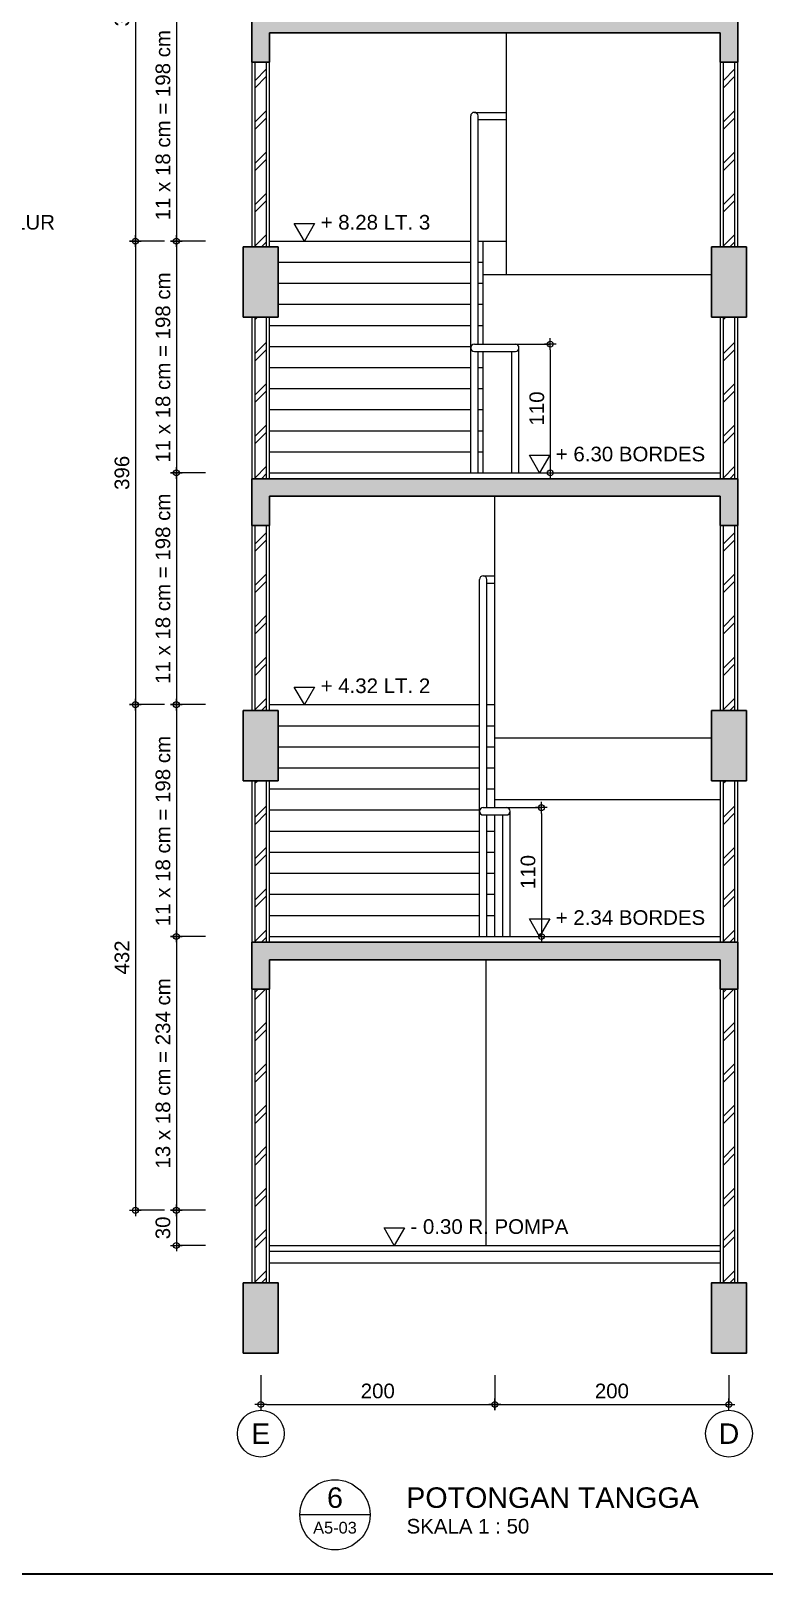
# Model space of a CAD drawing. Header units: millimetres. Extents: x -11 to 1625, y -267 to 180.
# Drawn here: x 1125.42 to 1137.94, y 9 to 35.37 of the extents above; entities that cross this region are included whole.
import ezdxf
from ezdxf.enums import TextEntityAlignment as Align

# ---------------------------------------------------------------- set-up
doc = ezdxf.new("R2010")
doc.units = ezdxf.units.MM
for name, color, linetype, lineweight in [('ars', 11, 'Continuous', 5), ('blk', 1, 'Continuous', 30), ('dinding', 5, 'Continuous', 15), ('GRS KOP', 1, 'Continuous', 35), ('kop', 7, 'Continuous', 20), ('lan', 7, 'Continuous', 15), ('not', 7, 'Continuous', 20), ('sol kol', 8, 'Continuous', 0), ('u', 6, 'Continuous', 20)]:
    doc.layers.add(name, color=color, linetype=linetype, lineweight=lineweight)
doc.styles.add('BARU', font='complex.shx')
doc.styles.add('S', font='SIMPLEX', dxfattribs={"width": 1.1})
doc.styles.get("Standard").update_dxf_attribs({"font": 'ARIALUNI.TTF'})
doc.dimstyles.new('SK 50', dxfattribs={"dimtxt": 0.25, "dimasz": 0.1, "dimexe": 0, "dimexo": 0, "dimgap": 0.1, "dimtad": 1, "dimdec": 0, "dimlfac": 50, "dimzin": 12, "dimdsep": 46, "dimtxsty": 'Standard', "dimblk": 'BULAT', "dimcen": 0.1, "dimclrd": 256, "dimclre": 256, "dimclrt": 256, "dimadec": 0, "dimazin": 3, "dimtfac": 1, "dimtdec": 0, "dimtofl": 0, "dimtmove": 0, "dimatfit": 3, "dimldrblk": 'BULAT', "dimfxl": 0, "dimtolj": 1, "dimtzin": 0, "dimlwd": -1, "dimlwe": -1, "dimarcsym": 0})

# ---------------------------------------------------------------- blocks, each defined once
blk = doc.blocks.new('kop')
at = {"layer": 'GRS KOP'}
blk.add_lwpolyline([(1, 54), (83, 54), (83, 1), (1, 1)], close=True, dxfattribs=at)
at = {"layer": 'kop', "style": 'BARU', "flags": 4}
for p, height in [((73.8, 5.4), 0.35), ((80.303, 5.382), 0.25), ((73.8, 4.9), 0.35), ((80.303, 4.882), 0.25), ((73.8, 4.4), 0.35), ((80.303, 4.382), 0.25)]:
    blk.add_attdef('-', p, '', height=height, dxfattribs=at)
at = {"layer": 'kop', "flags": 4}
for tag, p in [('AR-00', (78.057, 2.648)), ('00', (81.238, 2.647))]:
    blk.add_attdef(tag, text='', height=0.35, dxfattribs=at).set_placement(p, align=Align.MIDDLE)
blk = doc.blocks.new('PEIL')
blk.add_lwpolyline([(-0.188, 0.325), (0.188, 0.325), (0, 0)], close=True)
at = {"style": 'S', "width": 1.1, "flags": 4}
blk.add_attdef('CAT', (0.265, 0.036), '', height=0.2, dxfattribs=at)
blk = doc.blocks.new('NAV')
blk.add_circle((0, -0.4), 0.4)
at = {"style": 'S', "width": 0.75, "flags": 4}
blk.add_attdef('AV', text='', height=0.3, dxfattribs=at).set_placement((0, -0.4), align=Align.MIDDLE)
blk = doc.blocks.new('BULAT')
for p, q in [((-1, 0), (1, 0)), ((0, -1), (0, 1))]:
    blk.add_line(p, q)
blk.add_circle((0, 0), 0.5)
blk = doc.blocks.new('*D168')
at = {"layer": 'Defpoints', "color": 0, "ltscale": 0.15}
for p in [(1133.343, 12.4), (1137.343, 12.4), (1137.343, 11.9)]:
    blk.add_point(p, dxfattribs=at)
at = {"layer": 'u', "ltscale": 0.15}
for p, q in [((1133.343, 12.4), (1133.343, 11.9)), ((1137.343, 12.4), (1137.343, 11.9)), ((1133.443, 11.9), (1137.243, 11.9))]:
    blk.add_line(p, q, dxfattribs=at)
at = {"layer": 'u', "ltscale": 0.15, "xscale": 0.1, "yscale": 0.1, "zscale": 0.1, "rotation": 180}
blk.add_blockref('BULAT', (1133.343, 11.9), dxfattribs=at)
at = {"layer": 'u', "ltscale": 0.15, "xscale": 0.1, "yscale": 0.1, "zscale": 0.1}
blk.add_blockref('BULAT', (1137.343, 11.9), dxfattribs=at)
at = {"layer": 'u', "ltscale": 0.15, "insert": (1135.343, 12.128), "char_height": 0.25, "attachment_point": 5}
blk.add_mtext('\\A1;200', dxfattribs=at)
blk = doc.blocks.new('*D169')
at = {"layer": 'Defpoints', "color": 0, "ltscale": 0.15}
for p in [(1129.343, 12.4), (1133.343, 12.4), (1133.343, 11.9)]:
    blk.add_point(p, dxfattribs=at)
at = {"layer": 'u', "ltscale": 0.15}
for p, q in [((1129.343, 12.4), (1129.343, 11.9)), ((1133.343, 12.4), (1133.343, 11.9)), ((1129.443, 11.9), (1133.243, 11.9))]:
    blk.add_line(p, q, dxfattribs=at)
at = {"layer": 'u', "ltscale": 0.15, "xscale": 0.1, "yscale": 0.1, "zscale": 0.1, "rotation": 180}
blk.add_blockref('BULAT', (1129.343, 11.9), dxfattribs=at)
at = {"layer": 'u', "ltscale": 0.15, "xscale": 0.1, "yscale": 0.1, "zscale": 0.1}
blk.add_blockref('BULAT', (1133.343, 11.9), dxfattribs=at)
at = {"layer": 'u', "ltscale": 0.15, "insert": (1131.343, 12.128), "char_height": 0.25, "attachment_point": 5}
blk.add_mtext('\\A1;200', dxfattribs=at)
blk = doc.blocks.new('*D170')
at = {"layer": 'Defpoints', "color": 0, "ltscale": 0.15}
for p in [(1128.401, 19.896), (1127.901, 15.216), (1128.401, 15.216)]:
    blk.add_point(p, dxfattribs=at)
at = {"layer": 'u', "ltscale": 0.15}
for p, q in [((1128.401, 19.896), (1127.901, 19.896)), ((1127.901, 19.796), (1127.901, 15.316)), ((1128.401, 15.216), (1127.901, 15.216))]:
    blk.add_line(p, q, dxfattribs=at)
at = {"layer": 'u', "ltscale": 0.15, "xscale": 0.1, "yscale": 0.1, "zscale": 0.1}
for p, rotation in [((1127.901, 19.896), 90), ((1127.901, 15.216), 270)]:
    blk.add_blockref('BULAT', p, dxfattribs=dict(at, rotation=rotation))
at = {"layer": 'u', "ltscale": 0.15, "insert": (1127.673, 17.556), "char_height": 0.25, "attachment_point": 5, "rotation": 90}
blk.add_mtext('\\A1;13 x 18 cm = 234 cm', dxfattribs=at)
blk = doc.blocks.new('*D171')
at = {"layer": 'Defpoints', "color": 0, "ltscale": 0.15}
for p in [(1128.401, 23.856), (1127.901, 19.896), (1128.401, 19.896)]:
    blk.add_point(p, dxfattribs=at)
at = {"layer": 'u', "ltscale": 0.15}
for p, q in [((1128.401, 23.856), (1127.901, 23.856)), ((1127.901, 23.756), (1127.901, 19.996)), ((1128.401, 19.896), (1127.901, 19.896))]:
    blk.add_line(p, q, dxfattribs=at)
at = {"layer": 'u', "ltscale": 0.15, "xscale": 0.1, "yscale": 0.1, "zscale": 0.1}
for p, rotation in [((1127.901, 23.856), 90), ((1127.901, 19.896), 270)]:
    blk.add_blockref('BULAT', p, dxfattribs=dict(at, rotation=rotation))
at = {"layer": 'u', "ltscale": 0.15, "insert": (1127.673, 21.696), "char_height": 0.25, "attachment_point": 5, "rotation": 90}
blk.add_mtext('\\A1;11 x 18 cm = 198 cm', dxfattribs=at)
blk = doc.blocks.new('*D172')
at = {"layer": 'Defpoints', "color": 0, "ltscale": 0.15}
for p in [(1128.401, 27.816), (1127.901, 23.856), (1128.401, 23.856)]:
    blk.add_point(p, dxfattribs=at)
at = {"layer": 'u', "ltscale": 0.15}
for p, q in [((1128.401, 27.816), (1127.901, 27.816)), ((1127.901, 27.716), (1127.901, 23.956)), ((1128.401, 23.856), (1127.901, 23.856))]:
    blk.add_line(p, q, dxfattribs=at)
at = {"layer": 'u', "ltscale": 0.15, "xscale": 0.1, "yscale": 0.1, "zscale": 0.1}
for p, rotation in [((1127.901, 27.816), 90), ((1127.901, 23.856), 270)]:
    blk.add_blockref('BULAT', p, dxfattribs=dict(at, rotation=rotation))
at = {"layer": 'u', "ltscale": 0.15, "insert": (1127.673, 25.836), "char_height": 0.25, "attachment_point": 5, "rotation": 90}
blk.add_mtext('\\A1;11 x 18 cm = 198 cm', dxfattribs=at)
blk = doc.blocks.new('*D173')
at = {"layer": 'Defpoints', "color": 0, "ltscale": 0.15}
for p in [(1128.401, 31.776), (1127.901, 27.816), (1128.401, 27.816)]:
    blk.add_point(p, dxfattribs=at)
at = {"layer": 'u', "ltscale": 0.15}
for p, q in [((1128.401, 31.776), (1127.901, 31.776)), ((1127.901, 31.676), (1127.901, 27.916)), ((1128.401, 27.816), (1127.901, 27.816))]:
    blk.add_line(p, q, dxfattribs=at)
at = {"layer": 'u', "ltscale": 0.15, "xscale": 0.1, "yscale": 0.1, "zscale": 0.1}
for p, rotation in [((1127.901, 31.776), 90), ((1127.901, 27.816), 270)]:
    blk.add_blockref('BULAT', p, dxfattribs=dict(at, rotation=rotation))
at = {"layer": 'u', "ltscale": 0.15, "insert": (1127.673, 29.616), "char_height": 0.25, "attachment_point": 5, "rotation": 90}
blk.add_mtext('\\A1;11 x 18 cm = 198 cm', dxfattribs=at)
blk = doc.blocks.new('*D174')
at = {"layer": 'Defpoints', "color": 0, "ltscale": 0.15}
for p in [(1128.401, 35.736), (1127.901, 31.776), (1128.401, 31.776)]:
    blk.add_point(p, dxfattribs=at)
at = {"layer": 'u', "ltscale": 0.15}
for p, q in [((1128.401, 35.736), (1127.901, 35.736)), ((1127.901, 35.636), (1127.901, 31.876)), ((1128.401, 31.776), (1127.901, 31.776))]:
    blk.add_line(p, q, dxfattribs=at)
at = {"layer": 'u', "ltscale": 0.15, "xscale": 0.1, "yscale": 0.1, "zscale": 0.1}
for p, rotation in [((1127.901, 35.736), 90), ((1127.901, 31.776), 270)]:
    blk.add_blockref('BULAT', p, dxfattribs=dict(at, rotation=rotation))
at = {"layer": 'u', "ltscale": 0.15, "insert": (1127.673, 33.756), "char_height": 0.25, "attachment_point": 5, "rotation": 90}
blk.add_mtext('\\A1;11 x 18 cm = 198 cm', dxfattribs=at)
blk = doc.blocks.new('*D176')
at = {"layer": 'Defpoints', "color": 0, "ltscale": 0.15}
for p in [(1127.701, 23.856), (1127.201, 15.216), (1127.701, 15.216)]:
    blk.add_point(p, dxfattribs=at)
at = {"layer": 'u', "ltscale": 0.15}
for p, q in [((1127.701, 23.856), (1127.201, 23.856)), ((1127.201, 23.756), (1127.201, 15.316)), ((1127.701, 15.216), (1127.201, 15.216))]:
    blk.add_line(p, q, dxfattribs=at)
at = {"layer": 'u', "ltscale": 0.15, "xscale": 0.1, "yscale": 0.1, "zscale": 0.1}
for p, rotation in [((1127.201, 23.856), 90), ((1127.201, 15.216), 270)]:
    blk.add_blockref('BULAT', p, dxfattribs=dict(at, rotation=rotation))
at = {"layer": 'u', "ltscale": 0.15, "insert": (1126.973, 19.536), "char_height": 0.25, "attachment_point": 5, "rotation": 90}
blk.add_mtext('\\A1;432', dxfattribs=at)
blk = doc.blocks.new('*D177')
at = {"layer": 'Defpoints', "color": 0, "ltscale": 0.15}
for p in [(1127.701, 31.776), (1127.201, 23.856), (1127.701, 23.856)]:
    blk.add_point(p, dxfattribs=at)
at = {"layer": 'u', "ltscale": 0.15}
for p, q in [((1127.701, 31.776), (1127.201, 31.776)), ((1127.201, 31.676), (1127.201, 23.956)), ((1127.701, 23.856), (1127.201, 23.856))]:
    blk.add_line(p, q, dxfattribs=at)
at = {"layer": 'u', "ltscale": 0.15, "xscale": 0.1, "yscale": 0.1, "zscale": 0.1}
for p, rotation in [((1127.201, 31.776), 90), ((1127.201, 23.856), 270)]:
    blk.add_blockref('BULAT', p, dxfattribs=dict(at, rotation=rotation))
at = {"layer": 'u', "ltscale": 0.15, "insert": (1126.973, 27.816), "char_height": 0.25, "attachment_point": 5, "rotation": 90}
blk.add_mtext('\\A1;396', dxfattribs=at)
blk = doc.blocks.new('*D178')
at = {"layer": 'Defpoints', "color": 0, "ltscale": 0.15}
for p in [(1127.701, 39.696), (1127.201, 31.776), (1127.701, 31.776)]:
    blk.add_point(p, dxfattribs=at)
at = {"layer": 'u', "ltscale": 0.15}
for p, q in [((1127.701, 39.696), (1127.201, 39.696)), ((1127.201, 39.596), (1127.201, 31.876)), ((1127.701, 31.776), (1127.201, 31.776))]:
    blk.add_line(p, q, dxfattribs=at)
at = {"layer": 'u', "ltscale": 0.15, "xscale": 0.1, "yscale": 0.1, "zscale": 0.1}
for p, rotation in [((1127.201, 39.696), 90), ((1127.201, 31.776), 270)]:
    blk.add_blockref('BULAT', p, dxfattribs=dict(at, rotation=rotation))
at = {"layer": 'u', "ltscale": 0.15, "insert": (1126.973, 35.736), "char_height": 0.25, "attachment_point": 5, "rotation": 90}
blk.add_mtext('\\A1;396', dxfattribs=at)
blk = doc.blocks.new('*D180')
at = {"layer": 'Defpoints', "color": 0, "ltscale": 0.15}
for p in [(1128.401, 15.216), (1127.901, 14.616), (1128.401, 14.616)]:
    blk.add_point(p, dxfattribs=at)
at = {"layer": 'u', "ltscale": 0.15}
for p, q in [((1128.401, 15.216), (1127.901, 15.216)), ((1127.901, 15.116), (1127.901, 14.716)), ((1128.401, 14.616), (1127.901, 14.616))]:
    blk.add_line(p, q, dxfattribs=at)
at = {"layer": 'u', "ltscale": 0.15, "xscale": 0.1, "yscale": 0.1, "zscale": 0.1}
for p, rotation in [((1127.901, 15.216), 90), ((1127.901, 14.616), 270)]:
    blk.add_blockref('BULAT', p, dxfattribs=dict(at, rotation=rotation))
at = {"layer": 'u', "ltscale": 0.15, "insert": (1127.673, 14.916), "char_height": 0.25, "attachment_point": 5, "rotation": 90}
blk.add_mtext('\\A1;30', dxfattribs=at)
blk = doc.blocks.new('Ndtpd')
blk.add_line((0.747, 0), (-0.747, 0))
blk.add_circle((0, 0), 0.747)
at = {"flags": 4}
for tag, height, p in [('NO', 0.5, (0, 0.148)), ('NOLBR', 0.3, (0, -0.398))]:
    blk.add_attdef(tag, text='', height=height, dxfattribs=at).set_placement(p, align=Align.CENTER)
for tag, p, height in [('NDTPD', (1.516, 0.148), 0.5), ('SKALA', (1.523, -0.398), 0.3)]:
    blk.add_attdef(tag, p, '', height=height, dxfattribs=at)
blk = doc.blocks.new('*D3148')
at = {"layer": 'Defpoints', "color": 0, "ltscale": 0.15}
for p in [(1133.693, 30.016), (1133.693, 27.816), (1134.289, 27.816)]:
    blk.add_point(p, dxfattribs=at)
at = {"layer": 'u', "ltscale": 0.15}
for p, q in [((1133.693, 30.016), (1134.289, 30.016)), ((1134.289, 29.916), (1134.289, 27.916)), ((1133.693, 27.816), (1134.289, 27.816))]:
    blk.add_line(p, q, dxfattribs=at)
at = {"layer": 'u', "ltscale": 0.15, "xscale": 0.1, "yscale": 0.1, "zscale": 0.1}
for p, rotation in [((1134.289, 30.016), 90), ((1134.289, 27.816), 270)]:
    blk.add_blockref('BULAT', p, dxfattribs=dict(at, rotation=rotation))
at = {"layer": 'u', "ltscale": 0.15, "insert": (1134.061, 28.916), "char_height": 0.25, "attachment_point": 5, "rotation": 90}
blk.add_mtext('\\A1;110', dxfattribs=at)
blk = doc.blocks.new('*D3150')
at = {"layer": 'Defpoints', "color": 0, "ltscale": 0.15}
for p in [(1133.543, 22.096), (1133.543, 19.896), (1134.139, 19.896)]:
    blk.add_point(p, dxfattribs=at)
at = {"layer": 'u', "ltscale": 0.15}
for p, q in [((1133.543, 22.096), (1134.139, 22.096)), ((1134.139, 21.996), (1134.139, 19.996)), ((1133.543, 19.896), (1134.139, 19.896))]:
    blk.add_line(p, q, dxfattribs=at)
at = {"layer": 'u', "ltscale": 0.15, "xscale": 0.1, "yscale": 0.1, "zscale": 0.1}
for p, rotation in [((1134.139, 22.096), 90), ((1134.139, 19.896), 270)]:
    blk.add_blockref('BULAT', p, dxfattribs=dict(at, rotation=rotation))
at = {"layer": 'u', "ltscale": 0.15, "insert": (1133.911, 20.996), "char_height": 0.25, "attachment_point": 5, "rotation": 90}
blk.add_mtext('\\A1;110', dxfattribs=at)

msp = doc.modelspace()

# ---------------------------------------------------------------- hatches: boundary and pattern name
at = {"layer": 'ars'}
h = msp.add_hatch(dxfattribs=at)
h.set_pattern_fill('TEMBOK', color=256, scale=0.5, angle=180)
h.set_pattern_definition([(225, (1126.34325, 59.776), (0.353553, -0.353553), []), (225, (1126.21825, 59.776), (0.353553, -0.353553), [])])
h.paths.add_polyline_path([(1129.2432484, 34.8359917), (1129.2432484, 31.6759917), (1129.4432484, 31.6759917), (1129.4432484, 34.8359917)])
h = msp.add_hatch(dxfattribs=at)
h.set_pattern_fill('TEMBOK', color=256, scale=0.5, angle=180)
h.set_pattern_definition([(225, (1134.34325, 59.776), (0.353553, -0.353553), []), (225, (1134.21825, 59.776), (0.353553, -0.353553), [])])
h.paths.add_polyline_path([(1137.2432484, 34.8359917), (1137.2432484, 31.6759917), (1137.4432484, 31.6759917), (1137.4432484, 34.8359917)])
h = msp.add_hatch(dxfattribs=at)
h.set_pattern_fill('TEMBOK', color=256, scale=0.5, angle=180)
h.set_pattern_definition([(225, (1126.34325, 55.816), (0.353553, -0.353553), []), (225, (1126.21825, 55.816), (0.353553, -0.353553), [])])
h.paths.add_polyline_path([(1129.2432484, 30.4759917), (1129.2432484, 27.7159917), (1129.4432484, 27.7159917), (1129.4432484, 30.4759917)])
h = msp.add_hatch(dxfattribs=at)
h.set_pattern_fill('TEMBOK', color=256, scale=0.5, angle=180)
h.set_pattern_definition([(225, (1134.34325, 55.816), (0.353553, -0.353553), []), (225, (1134.21825, 55.816), (0.353553, -0.353553), [])])
h.paths.add_polyline_path([(1137.2432484, 30.4759917), (1137.2432484, 27.7159917), (1137.4432484, 27.7159917), (1137.4432484, 30.4759917)])
h = msp.add_hatch(dxfattribs=at)
h.set_pattern_fill('TEMBOK', color=256, scale=0.5, angle=180)
h.set_pattern_definition([(225, (1126.34325, 51.856), (0.353553, -0.353553), []), (225, (1126.21825, 51.856), (0.353553, -0.353553), [])])
h.paths.add_polyline_path([(1129.2432484, 26.9159917), (1129.2432484, 23.7559917), (1129.4432484, 23.7559917), (1129.4432484, 26.9159917)])
h = msp.add_hatch(dxfattribs=at)
h.set_pattern_fill('TEMBOK', color=256, scale=0.5, angle=180)
h.set_pattern_definition([(225, (1134.34325, 51.856), (0.353553, -0.353553), []), (225, (1134.21825, 51.856), (0.353553, -0.353553), [])])
h.paths.add_polyline_path([(1137.2432484, 26.9159917), (1137.2432484, 23.7559917), (1137.4432484, 23.7559917), (1137.4432484, 26.9159917)])
h = msp.add_hatch(dxfattribs=at)
h.set_pattern_fill('TEMBOK', color=256, scale=0.5, angle=180)
h.set_pattern_definition([(225, (1126.34325, 47.896), (0.353553, -0.353553), []), (225, (1126.21825, 47.896), (0.353553, -0.353553), [])])
h.paths.add_polyline_path([(1129.2432484, 22.5559917), (1129.2432484, 19.7959917), (1129.4432484, 19.7959917), (1129.4432484, 22.5559917)])
h = msp.add_hatch(dxfattribs=at)
h.set_pattern_fill('TEMBOK', color=256, scale=0.5, angle=180)
h.set_pattern_definition([(225, (1134.34325, 47.896), (0.353553, -0.353553), []), (225, (1134.21825, 47.896), (0.353553, -0.353553), [])])
h.paths.add_polyline_path([(1137.2432484, 22.5559917), (1137.2432484, 19.7959917), (1137.4432484, 19.7959917), (1137.4432484, 22.5559917)])
h = msp.add_hatch(dxfattribs=at)
h.set_pattern_fill('TEMBOK', color=256, scale=0.5, angle=180)
h.set_pattern_definition([(225, (1126.34325, 42.076), (0.353553, -0.353553), []), (225, (1126.21825, 42.076), (0.353553, -0.353553), [])])
h.paths.add_polyline_path([(1129.2432484, 18.9959917), (1129.2432484, 13.9759917), (1129.4432484, 13.9759917), (1129.4432484, 18.9959917)])
h = msp.add_hatch(dxfattribs=at)
h.set_pattern_fill('TEMBOK', color=256, scale=0.5, angle=180)
h.set_pattern_definition([(225, (1134.34325, 42.076), (0.353553, -0.353553), []), (225, (1134.21825, 42.076), (0.353553, -0.353553), [])])
h.paths.add_polyline_path([(1137.2432484, 18.9959917), (1137.2432484, 13.9759917), (1137.4432484, 13.9759917), (1137.4432484, 18.9959917)])
at = {"layer": 'sol kol'}
h = msp.add_hatch(color=256, dxfattribs=at)
h.dxf.hatch_style = 1
h.paths.add_polyline_path([(1137.4932484, 35.6359917), (1129.1932484, 35.6359917), (1129.1932484, 34.8359917), (1129.4932484, 34.8359917), (1129.4932484, 35.3359917), (1137.1932484, 35.3359917), (1137.1932484, 34.8359917), (1137.4932484, 34.8359917)])
h = msp.add_hatch(color=256, dxfattribs=at)
h.dxf.hatch_style = 1
h.paths.add_polyline_path([(1129.6432484, 31.6759917), (1129.0432484, 31.6759917), (1129.0432484, 30.4759917), (1129.6432484, 30.4759917)])
h = msp.add_hatch(color=256, dxfattribs=at)
h.dxf.hatch_style = 1
h.paths.add_polyline_path([(1137.6432484, 31.6759917), (1137.0432484, 31.6759917), (1137.0432484, 30.4759917), (1137.6432484, 30.4759917)])
h = msp.add_hatch(color=256, dxfattribs=at)
h.dxf.hatch_style = 1
h.paths.add_polyline_path([(1137.4932484, 27.7159917), (1129.1932484, 27.7159917), (1129.1932484, 26.9159917), (1129.4932484, 26.9159917), (1129.4932484, 27.4159917), (1137.1932484, 27.4159917), (1137.1932484, 26.9159917), (1137.4932484, 26.9159917)])
h = msp.add_hatch(color=256, dxfattribs=at)
h.dxf.hatch_style = 1
h.paths.add_polyline_path([(1129.6432484, 23.7559917), (1129.0432484, 23.7559917), (1129.0432484, 22.5559917), (1129.6432484, 22.5559917)])
h = msp.add_hatch(color=256, dxfattribs=at)
h.dxf.hatch_style = 1
h.paths.add_polyline_path([(1137.0432484, 22.5559917), (1137.6432484, 22.5559917), (1137.6432484, 23.7559917), (1137.0432484, 23.7559917)])
h = msp.add_hatch(color=256, dxfattribs=at)
h.dxf.hatch_style = 1
h.paths.add_polyline_path([(1137.4932484, 19.7959917), (1129.1932484, 19.7959917), (1129.1932484, 18.9959917), (1129.4932484, 18.9959917), (1129.4932484, 19.4959917), (1137.1932484, 19.4959917), (1137.1932484, 18.9959917), (1137.4932484, 18.9959917)])
h = msp.add_hatch(color=256, dxfattribs=at)
h.dxf.hatch_style = 1
h.paths.add_polyline_path([(1129.0432484, 12.7759917), (1129.6432484, 12.7759917), (1129.6432484, 13.9759917), (1129.0432484, 13.9759917)])
h = msp.add_hatch(color=256, dxfattribs=at)
h.dxf.hatch_style = 1
h.paths.add_polyline_path([(1137.0432484, 12.7759917), (1137.6432484, 12.7759917), (1137.6432484, 13.9759917), (1137.0432484, 13.9759917)])

# ---------------------------------------------------------------- linework, layer by layer
at = {"layer": 'ars'}
for p, q in [((1132.9307484, 29.8909917), (1132.9307484, 33.9134917)), ((1132.9932484, 33.9759917), (1133.5432484, 33.9759917)), ((1133.0557484, 30.0159917), (1133.0557484, 33.9134917)), ((1133.0557484, 33.8509917), (1133.5432484, 33.8509917)), ((1132.9307484, 27.8159917), (1132.9307484, 29.9534917)), ((1132.9932484, 30.0159917), (1133.6932484, 30.0159917)), ((1132.9932484, 29.8909917), (1133.6932484, 29.8909917)), ((1133.0557484, 27.8159917), (1133.0557484, 29.8909917)), ((1133.6307484, 27.8159917), (1133.6307484, 29.8909917)), ((1133.7557484, 27.8159917), (1133.7557484, 29.9534917)), ((1133.0807484, 22.0334917), (1133.0807484, 25.9934917)), ((1133.1432484, 26.0559917), (1133.3432484, 26.0559917)), ((1133.2057484, 22.0959917), (1133.2057484, 25.9934917)), ((1133.2057484, 25.9309917), (1133.3432484, 25.9309917)), ((1133.0807484, 19.8959917), (1133.0807484, 22.0334917)), ((1133.1432484, 22.0959917), (1133.5432484, 22.0959917)), ((1133.1432484, 21.9709917), (1133.5432484, 21.9709917)), ((1133.2057484, 19.8959917), (1133.2057484, 21.9709917)), ((1133.4807484, 19.8959917), (1133.4807484, 21.9709917)), ((1133.6057484, 19.8959917), (1133.6057484, 22.0334917))]:
    msp.add_line(p, q, dxfattribs=at)
for points in [[(1129.2432484, 34.8359917), (1129.2432484, 31.6759917), (1129.4432484, 31.6759917), (1129.4432484, 34.8359917)], [(1137.2432484, 34.8359917), (1137.2432484, 31.6759917), (1137.4432484, 31.6759917), (1137.4432484, 34.8359917)], [(1129.2432484, 30.4759917), (1129.2432484, 27.7159917), (1129.4432484, 27.7159917), (1129.4432484, 30.4759917)], [(1137.2432484, 30.4759917), (1137.2432484, 27.7159917), (1137.4432484, 27.7159917), (1137.4432484, 30.4759917)], [(1129.2432484, 26.9159917), (1129.2432484, 23.7559917), (1129.4432484, 23.7559917), (1129.4432484, 26.9159917)], [(1137.2432484, 26.9159917), (1137.2432484, 23.7559917), (1137.4432484, 23.7559917), (1137.4432484, 26.9159917)], [(1129.2432484, 22.5559917), (1129.2432484, 19.7959917), (1129.4432484, 19.7959917), (1129.4432484, 22.5559917)], [(1137.2432484, 22.5559917), (1137.2432484, 19.7959917), (1137.4432484, 19.7959917), (1137.4432484, 22.5559917)], [(1129.2432484, 18.9959917), (1129.2432484, 13.9759917), (1129.4432484, 13.9759917), (1129.4432484, 18.9959917)], [(1137.2432484, 18.9959917), (1137.2432484, 13.9759917), (1137.4432484, 13.9759917), (1137.4432484, 18.9959917)]]:
    msp.add_lwpolyline(points, close=True, dxfattribs=at)
for centre, start, end in [((1132.9932484, 33.9134917), 0, 180), ((1132.9932484, 29.9534917), 90, 270), ((1133.6932484, 29.9534917), 270, 90), ((1133.1432484, 25.9934917), 0, 180), ((1133.1432484, 22.0334917), 90, 270), ((1133.5432484, 22.0334917), 270, 90)]:
    msp.add_arc(centre, 0.0625, start, end, dxfattribs=at)
at = {"layer": 'blk'}
for p, q in [((1129.1932484, 34.8359917), (1129.1932484, 35.6359917)), ((1137.4932484, 34.8359917), (1137.4932484, 35.6359917)), ((1129.4932484, 35.3359917), (1137.1932484, 35.3359917)), ((1129.4932484, 34.8359917), (1129.4932484, 35.3359917)), ((1137.1932484, 34.8359917), (1137.1932484, 35.3359917)), ((1129.1932484, 34.8359917), (1129.4932484, 34.8359917)), ((1137.4932484, 34.8359917), (1137.1932484, 34.8359917)), ((1129.0432484, 31.6759917), (1129.6432484, 31.6759917)), ((1129.0432484, 30.4759917), (1129.0432484, 31.6759917)), ((1129.6432484, 30.4759917), (1129.6432484, 31.6759917)), ((1137.0432484, 31.6759917), (1137.6432484, 31.6759917)), ((1137.0432484, 30.4759917), (1137.0432484, 31.6759917)), ((1137.6432484, 30.4759917), (1137.6432484, 31.6759917)), ((1129.0432484, 30.4759917), (1129.6432484, 30.4759917)), ((1137.0432484, 30.4759917), (1137.6432484, 30.4759917)), ((1129.1932484, 27.7159917), (1137.4932484, 27.7159917)), ((1129.1932484, 26.9159917), (1129.1932484, 27.7159917)), ((1137.4932484, 26.9159917), (1137.4932484, 27.7159917)), ((1129.4932484, 27.4159917), (1137.1932484, 27.4159917)), ((1129.4932484, 26.9159917), (1129.4932484, 27.4159917)), ((1137.1932484, 26.9159917), (1137.1932484, 27.4159917)), ((1129.1932484, 26.9159917), (1129.4932484, 26.9159917)), ((1137.4932484, 26.9159917), (1137.1932484, 26.9159917)), ((1129.0432484, 23.7559917), (1129.6432484, 23.7559917)), ((1129.0432484, 22.5559917), (1129.0432484, 23.7559917)), ((1129.6432484, 22.5559917), (1129.6432484, 23.7559917)), ((1137.0432484, 23.7559917), (1137.6432484, 23.7559917)), ((1137.0432484, 22.5559917), (1137.0432484, 23.7559917)), ((1137.6432484, 22.5559917), (1137.6432484, 23.7559917)), ((1129.0432484, 22.5559917), (1129.6432484, 22.5559917)), ((1137.0432484, 22.5559917), (1137.6432484, 22.5559917)), ((1129.1932484, 19.7959917), (1137.4932484, 19.7959917)), ((1129.1932484, 18.9959917), (1129.1932484, 19.7959917)), ((1137.4932484, 18.9959917), (1137.4932484, 19.7959917)), ((1129.4932484, 19.4959917), (1137.1932484, 19.4959917)), ((1129.4932484, 18.9959917), (1129.4932484, 19.4959917)), ((1137.1932484, 18.9959917), (1137.1932484, 19.4959917)), ((1129.1932484, 18.9959917), (1129.4932484, 18.9959917)), ((1137.4932484, 18.9959917), (1137.1932484, 18.9959917))]:
    msp.add_line(p, q, dxfattribs=at)
for points in [[(1129.0432484, 12.7759917), (1129.6432484, 12.7759917), (1129.6432484, 13.9759917), (1129.0432484, 13.9759917)], [(1137.0432484, 12.7759917), (1137.6432484, 12.7759917), (1137.6432484, 13.9759917), (1137.0432484, 13.9759917)]]:
    msp.add_lwpolyline(points, close=True, dxfattribs=at)
at = {"layer": 'dinding'}
for points in [[(1129.1932484, 34.8359917), (1129.1932484, 31.6759917), (1129.4932484, 31.6759917), (1129.4932484, 34.8359917)], [(1137.1932484, 34.8359917), (1137.1932484, 31.6759917), (1137.4932484, 31.6759917), (1137.4932484, 34.8359917)], [(1129.1932484, 30.4759917), (1129.1932484, 27.7159917), (1129.4932484, 27.7159917), (1129.4932484, 30.4759917)], [(1137.1932484, 30.4759917), (1137.1932484, 27.7159917), (1137.4932484, 27.7159917), (1137.4932484, 30.4759917)], [(1129.1932484, 26.9159917), (1129.1932484, 23.7559917), (1129.4932484, 23.7559917), (1129.4932484, 26.9159917)], [(1137.1932484, 26.9159917), (1137.1932484, 23.7559917), (1137.4932484, 23.7559917), (1137.4932484, 26.9159917)], [(1129.1932484, 22.5559917), (1129.1932484, 19.7959917), (1129.4932484, 19.7959917), (1129.4932484, 22.5559917)], [(1137.1932484, 22.5559917), (1137.1932484, 19.7959917), (1137.4932484, 19.7959917), (1137.4932484, 22.5559917)], [(1129.1932484, 18.9959917), (1129.1932484, 13.9759917), (1129.4932484, 13.9759917), (1129.4932484, 18.9959917)], [(1137.1932484, 18.9959917), (1137.1932484, 13.9759917), (1137.4932484, 13.9759917), (1137.4932484, 18.9959917)]]:
    msp.add_lwpolyline(points, close=True, dxfattribs=at)
at = {"layer": 'lan'}
for p, q in [((1133.5432484, 31.2061346), (1133.5432484, 35.3359917)), ((1129.4932484, 31.7759917), (1132.9307484, 31.7759917)), ((1133.0557484, 31.7759917), (1133.5432484, 31.7759917)), ((1133.1432484, 30.0159917), (1133.1432484, 31.7759917)), ((1129.6432484, 31.4159917), (1132.9307484, 31.4159917)), ((1133.0557484, 31.4159917), (1133.1432484, 31.4159917)), ((1133.1432484, 31.2061346), (1137.0432484, 31.2061346)), ((1129.6432484, 31.0559917), (1132.9307484, 31.0559917)), ((1133.0557484, 31.0559917), (1133.1432484, 31.0559917)), ((1129.6432484, 30.6959917), (1132.9307484, 30.6959917)), ((1133.0557484, 30.6959917), (1133.1432484, 30.6959917)), ((1129.4932484, 30.3359917), (1132.9307484, 30.3359917)), ((1133.0557484, 30.3359917), (1133.1432484, 30.3359917)), ((1129.4932484, 29.9759917), (1132.9307484, 29.9759917)), ((1133.1432484, 27.8159917), (1133.1432484, 29.8909917)), ((1129.4932484, 29.6159917), (1132.9307484, 29.6159917)), ((1133.0557484, 29.6159917), (1133.1432484, 29.6159917)), ((1129.4932484, 29.2559917), (1132.9307484, 29.2559917)), ((1133.0557484, 29.2559917), (1133.1432484, 29.2559917)), ((1129.4932484, 28.8959917), (1132.9307484, 28.8959917)), ((1133.0557484, 28.8959917), (1133.1432484, 28.8959917)), ((1129.4932484, 28.5359917), (1132.9307484, 28.5359917)), ((1133.0557484, 28.5359917), (1133.1432484, 28.5359917)), ((1129.4932484, 28.1759917), (1132.9307484, 28.1759917)), ((1133.0557484, 28.1759917), (1133.1432484, 28.1759917)), ((1129.4932484, 27.8159917), (1137.1932484, 27.8159917)), ((1133.3432484, 22.0959917), (1133.3432484, 27.4159917)), ((1129.4932484, 23.8559917), (1133.0807484, 23.8559917)), ((1133.2057484, 23.8559917), (1133.3432484, 23.8559917)), ((1129.6432484, 23.4959917), (1133.0807484, 23.4959917)), ((1133.2057484, 23.4959917), (1133.3432484, 23.4959917)), ((1133.3432484, 23.2861346), (1137.0432484, 23.2861346)), ((1129.6432484, 23.1359917), (1133.0807484, 23.1359917)), ((1133.2057484, 23.1359917), (1133.3432484, 23.1359917)), ((1129.6432484, 22.7759917), (1133.0807484, 22.7759917)), ((1133.2057484, 22.7759917), (1133.3432484, 22.7759917)), ((1129.4932484, 22.4159917), (1133.0807484, 22.4159917)), ((1133.2057484, 22.4159917), (1133.3432484, 22.4159917)), ((1133.3432484, 22.2359917), (1137.1932484, 22.2359917)), ((1129.4932484, 22.0559917), (1133.0807484, 22.0559917)), ((1133.3432484, 19.8959917), (1133.3432484, 21.9709917)), ((1129.4932484, 21.6959917), (1133.0807484, 21.6959917)), ((1133.2057484, 21.6959917), (1133.3432484, 21.6959917)), ((1129.4932484, 21.3359917), (1133.0807484, 21.3359917)), ((1133.2057484, 21.3359917), (1133.3432484, 21.3359917)), ((1129.4932484, 20.9759917), (1133.0807484, 20.9759917)), ((1133.2057484, 20.9759917), (1133.3432484, 20.9759917)), ((1129.4932484, 20.6159917), (1133.0807484, 20.6159917)), ((1133.2057484, 20.6159917), (1133.3432484, 20.6159917)), ((1129.4932484, 20.2559917), (1133.0807484, 20.2559917)), ((1133.2057484, 20.2559917), (1133.3432484, 20.2559917)), ((1129.4932484, 19.8959917), (1137.1932484, 19.8959917)), ((1133.1932484, 14.6159917), (1133.1932484, 19.4959917)), ((1129.4932484, 14.6159917), (1137.1932484, 14.6159917)), ((1129.4932484, 14.5159917), (1137.1932484, 14.5159917)), ((1129.4932484, 14.3159917), (1137.1932484, 14.3159917))]:
    msp.add_line(p, q, dxfattribs=at)

# ---------------------------------------------------------------- block references
at = {"layer": 'kop'}
msp.add_blockref('kop', (1079.214162, 7.9999999), dxfattribs=at)
at = {"layer": 'not'}
ref = msp.add_blockref('PEIL', (1122.6295082, 31.7759917), dxfattribs=dict(at, xscale=0.9237604307034012, yscale=0.9237604307034012, zscale=0.9237604307034012))
ref.add_attrib('CAT', '+ 8.28 R. SEKLUR', (1122.9061817, 31.9732976), dxfattribs={"layer": '0', "height": 0.25, "flags": 4})
ref = msp.add_blockref('PEIL', (1130.089305, 31.7759917), dxfattribs=dict(at, xscale=0.9237604307034012, yscale=0.9237604307034012, zscale=0.9237604307034012))
ref.add_attrib('CAT', '+ 8.28 LT. 3', (1130.3659785, 31.9732976), dxfattribs={"layer": '0', "height": 0.25, "flags": 4})
ref = msp.add_blockref('PEIL', (1134.1076992, 27.8159917), dxfattribs=dict(at, xscale=0.9237604307034012, yscale=0.9237604307034012, zscale=0.9237604307034012))
ref.add_attrib('CAT', '+ 6.30 BORDES', (1134.3843728, 28.0132976), dxfattribs={"layer": '0', "height": 0.25, "flags": 4})
ref = msp.add_blockref('PEIL', (1130.089305, 23.8559917), dxfattribs=dict(at, xscale=0.9237604307034012, yscale=0.9237604307034012, zscale=0.9237604307034012))
ref.add_attrib('CAT', '+ 4.32 LT. 2', (1130.3659785, 24.0532976), dxfattribs={"layer": '0', "height": 0.25, "flags": 4})
ref = msp.add_blockref('PEIL', (1134.1076992, 19.8959917), dxfattribs=dict(at, xscale=0.9237604307034012, yscale=0.9237604307034012, zscale=0.9237604307034012))
ref.add_attrib('CAT', '+ 2.34 BORDES', (1134.3843728, 20.0932976), dxfattribs={"layer": '0', "height": 0.25, "flags": 4})
ref = msp.add_blockref('PEIL', (1131.6248121, 14.6159917), dxfattribs=dict(at, xscale=0.9237604307034012, yscale=0.9237604307034012, zscale=0.9237604307034012))
ref.add_attrib('CAT', '- 0.30 R. POMPA', (1131.9014856, 14.8132976), dxfattribs={"layer": '0', "height": 0.25, "flags": 4})
ref = msp.add_blockref('NAV', (1129.3432484, 11.8004147), dxfattribs=at)
ref.add_attrib('AV', 'E', dxfattribs={"layer": '0', "height": 0.35, "flags": 4}).set_placement((1129.3432484, 11.4004147), align=Align.MIDDLE)
ref = msp.add_blockref('NAV', (1137.3432484, 11.8004147), dxfattribs=at)
ref.add_attrib('AV', 'D', dxfattribs={"layer": '0', "height": 0.35, "flags": 4}).set_placement((1137.3432484, 11.4004147), align=Align.MIDDLE)
ref = msp.add_blockref('Ndtpd', (1130.6117833, 10.0136155), dxfattribs=dict(at, xscale=0.803212851405533, yscale=0.803212851405533, zscale=0.803212851405533))
ref.add_attrib('NO', '6', dxfattribs={"layer": '0', "height": 0.35, "flags": 4}).set_placement((1130.6114561, 10.1321414), align=Align.CENTER)
ref.add_attrib('NDTPD', 'POTONGAN TANGGA', (1131.829468, 10.1321414), dxfattribs={"layer": '0', "height": 0.35, "flags": 4})
ref.add_attrib('NOLBR', 'A5-03', dxfattribs={"layer": '0', "height": 0.2, "flags": 4}).set_placement((1130.6114561, 9.6936456), align=Align.CENTER)
ref.add_attrib('SKALA', 'SKALA 1 : 50', (1131.835268, 9.6936456), dxfattribs={"layer": '0', "height": 0.25, "flags": 4})

# ---------------------------------------------------------------- dimensions: what is measured, and where the dimension line sits
at = {"layer": 'u', "ltscale": 0.15}
for base, p1, p2, picture, middle in [((1127.2005004, 31.7759917), (1127.7005004, 39.6959917), (1127.7005004, 31.7759917), '*D178', (1127.2005004, 35.7359917)), ((1127.2005004, 23.8559917), (1127.7005004, 31.7759917), (1127.7005004, 23.8559917), '*D177', (1127.2005004, 27.8159917)), ((1127.2005004, 15.2159917), (1127.7005004, 23.8559917), (1127.7005004, 15.2159917), '*D176', (1127.2005004, 19.5359917)), ((1127.9005004, 14.6159917), (1128.4005004, 15.2159917), (1128.4005004, 14.6159917), '*D180', (1127.9005004, 14.9159917))]:
    dim = msp.add_linear_dim(base=base, p1=p1, p2=p2, angle=270, dimstyle='SK 50', dxfattribs=at)
    dim.commit()
    dim.dimension.update_dxf_attribs({"geometry": picture, "text_midpoint": middle, "dimtype": 160})
for base, p1, p2, text, picture, middle in [((1127.9005004, 31.7759917), (1128.4005004, 35.7359917), (1128.4005004, 31.7759917), '11 x 18 cm = 198 cm', '*D174', (1127.9005004, 33.7559917)), ((1127.9005004, 27.8159917), (1128.4005004, 31.7759917), (1128.4005004, 27.8159917), '11 x 18 cm = 198 cm', '*D173', (1127.9005004, 29.6159917)), ((1127.9005004, 23.8559917), (1128.4005004, 27.8159917), (1128.4005004, 23.8559917), '11 x 18 cm = 198 cm', '*D172', (1127.9005004, 25.8359917)), ((1127.9005004, 19.8959917), (1128.4005004, 23.8559917), (1128.4005004, 19.8959917), '11 x 18 cm = 198 cm', '*D171', (1127.9005004, 21.6959917)), ((1127.9005004, 15.2159917), (1128.4005004, 19.8959917), (1128.4005004, 15.2159917), '13 x 18 cm = 234 cm', '*D170', (1127.9005004, 17.5559917))]:
    dim = msp.add_linear_dim(base=base, p1=p1, p2=p2, angle=270, text=text, dimstyle='SK 50', dxfattribs=at)
    dim.commit()
    dim.dimension.update_dxf_attribs({"geometry": picture, "text_midpoint": middle, "dimtype": 160})
for base, p1, p2, picture, middle in [((1134.2886958, 27.8159917), (1133.6932484, 30.0159917), (1133.6932484, 27.8159917), '*D3148', (1134.0609673, 28.9159917)), ((1134.1386958, 19.8959917), (1133.5432484, 22.0959917), (1133.5432484, 19.8959917), '*D3150', (1133.9109673, 20.9959917))]:
    dim = msp.add_linear_dim(base=base, p1=p1, p2=p2, angle=90, dimstyle='SK 50', dxfattribs=at)
    dim.commit()
    dim.dimension.update_dxf_attribs({"geometry": picture, "text_midpoint": middle})
for base, p1, p2, picture, middle in [((1133.3432484, 11.9004147), (1129.3432484, 12.4004147), (1133.3432484, 12.4004147), '*D169', (1131.3432484, 11.9004147)), ((1137.3432484, 11.9004147), (1133.3432484, 12.4004147), (1137.3432484, 12.4004147), '*D168', (1135.3432484, 11.9004147))]:
    dim = msp.add_linear_dim(base=base, p1=p1, p2=p2, dimstyle='SK 50', override={"dimdec": 1}, dxfattribs=at)
    dim.commit()
    dim.dimension.update_dxf_attribs({"geometry": picture, "text_midpoint": middle, "dimtype": 160})

doc.saveas('drawing.dxf')
